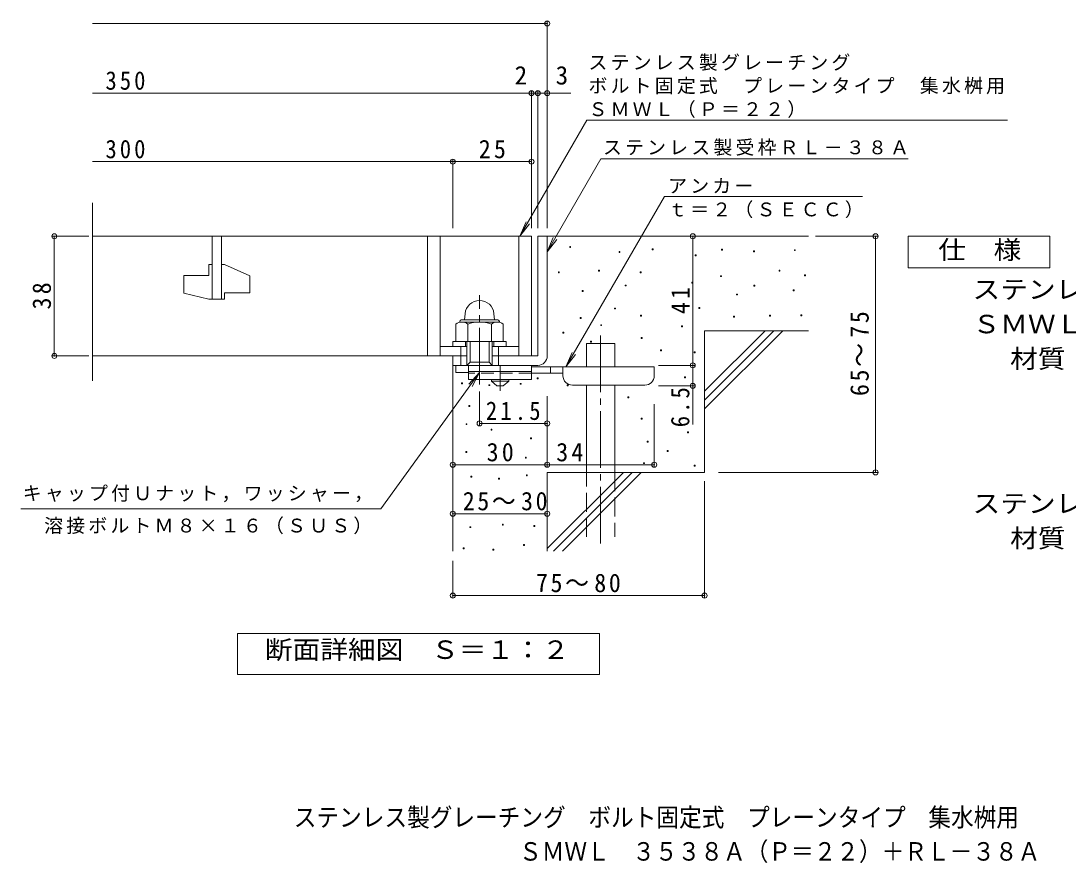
# Model space of a CAD drawing. Units: millimetres on the paper, enlarged 10 times, with parts at other scales. Extents: x -1247 to 1668, y -1378 to 1281.
# Drawn here: x -1247 to 416, y -1378 to -40 of the extents above; entities that cross this region are included whole.
import ezdxf
from ezdxf.enums import TextEntityAlignment as Align

# ---------------------------------------------------------------- set-up
doc = ezdxf.new("R2010")
doc.units = ezdxf.units.MM
doc.header["$LTSCALE"] = 10
doc.header["$PDMODE"] = 32
doc.header["$PDSIZE"] = 8
for name, pattern in [('CHAIN1', [8, 5, -1, 1, -1]), ('CHAIN2', [12, 9, -1, 1, -1]), ('DASHED2', [3, 2, -1]), ('DASHED3', [4, 3, -1])]:
    doc.linetypes.add(name, pattern=pattern)
for name, color, linetype, lineweight in [('C-5', 2, 'Continuous', 9), ('D-0', 7, 'Continuous', 9), ('D-1', 2, 'Continuous', 9), ('D-2', 3, 'Continuous', 9), ('D-4', 7, 'Continuous', 9), ('D-5', 7, 'Continuous', 9), ('D-6', 6, 'Continuous', 9), ('D-9', 4, 'Continuous', 9)]:
    doc.layers.add(name, color=color, linetype=linetype, lineweight=lineweight)
doc.layers.add('F-5_F-5ﾚｲﾔ', color=2, linetype='Continuous')
doc.styles.add('ＭＳ ゴシック', font='')
doc.styles.get('ＭＳ ゴシック').set_extended_font_data('MS Gothic')

msp = doc.modelspace()

# ---------------------------------------------------------------- linework, layer by layer
at = {"layer": 'D-0', "color": 2}
for p, q in [((-546.36, -514.77), (-491.36, -514.77)), ((-541.77, -505.2), (-542.61, -514.77)), ((-495.94, -505.2), (-495.11, -514.77)), ((-556.38, -521.61), (-556.38, -549.2)), ((-546.01, -518.7), (-491.43, -518.7)), ((-537.62, -521.61), (-537.62, -549.2)), ((-500.09, -521.61), (-500.09, -549.2)), ((-481.33, -521.61), (-481.33, -549.2)), ((-556.38, -549.2), (-481.33, -549.2))]:
    msp.add_line(p, q, dxfattribs=at)
at = {"layer": 'D-0'}
for points in [[(-375.66, -399.87), (-375.66, -398.37), (-374.16, -398.37), (-374.16, -399.87)], [(-297.33, -407.97), (-297.33, -406.47), (-295.83, -406.47), (-295.83, -407.97)], [(-244.66, -403.92), (-244.66, -402.42), (-243.16, -402.42), (-243.16, -403.92)], [(-176.47, -413.19), (-176.47, -411.69), (-174.97, -411.69), (-174.97, -413.19)], [(-134.51, -404.39), (-134.51, -402.89), (-133.01, -402.89), (-133.01, -404.39)], [(-83.75, -407.1), (-83.75, -405.6), (-82.25, -405.6), (-82.25, -407.1)], [(-18.79, -405.07), (-18.79, -403.57), (-17.29, -403.57), (-17.29, -405.07)], [(-393.68, -440.18), (-393.68, -438.68), (-392.18, -438.68), (-392.18, -440.18)], [(-330.09, -437.48), (-330.09, -435.98), (-328.59, -435.98), (-328.59, -437.48)], [(-263.77, -440.18), (-263.77, -438.68), (-262.27, -438.68), (-262.27, -440.18)], [(-135.86, -446.35), (-135.86, -444.85), (-134.36, -444.85), (-134.36, -446.35)], [(-43.15, -437.55), (-43.15, -436.05), (-41.65, -436.05), (-41.65, -437.55)], [(-2.58, -445.24), (-2.58, -443.74), (-1.08, -443.74), (-1.08, -445.24)], [(-287.46, -461.16), (-287.46, -459.66), (-285.96, -459.66), (-285.96, -461.16)], [(-181.88, -456.5), (-181.88, -455), (-180.38, -455), (-180.38, -456.5)], [(-83.08, -461.24), (-83.08, -459.74), (-81.58, -459.74), (-81.58, -461.24)], [(-355.76, -469.98), (-355.76, -468.48), (-354.26, -468.48), (-354.26, -469.98)], [(-110.82, -475.45), (-110.82, -473.95), (-109.32, -473.95), (-109.32, -475.45)], [(-20.82, -468.68), (-20.82, -467.18), (-19.32, -467.18), (-19.32, -468.68)], [(-304.37, -497.71), (-304.37, -496.21), (-302.87, -496.21), (-302.87, -497.71)], [(-170.38, -497.1), (-170.38, -495.6), (-168.88, -495.6), (-168.88, -497.1)], [(-359.19, -512.6), (-359.19, -511.1), (-357.69, -511.1), (-357.69, -512.6)], [(-263.09, -509.21), (-263.09, -507.71), (-261.59, -507.71), (-261.59, -509.21)], [(-115.56, -510.64), (-115.56, -509.14), (-114.06, -509.14), (-114.06, -510.64)], [(-58.04, -509.29), (-58.04, -507.79), (-56.54, -507.79), (-56.54, -509.29)], [(-8.64, -508.61), (-8.64, -507.11), (-7.14, -507.11), (-7.14, -508.61)], [(-326.44, -524.18), (-326.44, -522.68), (-324.94, -522.68), (-324.94, -524.18)], [(-197.84, -526.09), (-197.84, -524.59), (-196.34, -524.59), (-196.34, -526.09)], [(-386.46, -536.27), (-386.46, -534.77), (-384.96, -534.77), (-384.96, -536.27)], [(-262.01, -544.61), (-262.01, -543.11), (-260.51, -543.11), (-260.51, -544.61)], [(-342.76, -550.5), (-342.76, -549), (-341.26, -549), (-341.26, -550.5)], [(-231.4, -564.23), (-231.4, -562.73), (-229.9, -562.73), (-229.9, -564.23)], [(-178.01, -567.28), (-178.01, -565.78), (-176.51, -565.78), (-176.51, -567.28)], [(-547.72, -616.55), (-547.72, -615.05), (-546.22, -615.05), (-546.22, -616.55)], [(-427.3, -608.63), (-427.3, -607.13), (-425.8, -607.13), (-425.8, -608.63)], [(-193.26, -606.94), (-193.26, -605.44), (-191.76, -605.44), (-191.76, -606.94)], [(-504.15, -619.45), (-504.15, -617.95), (-502.65, -617.95), (-502.65, -619.45)], [(-454.21, -617.3), (-454.21, -615.8), (-452.71, -615.8), (-452.71, -617.3)], [(-379.63, -619.58), (-379.63, -618.08), (-378.13, -618.08), (-378.13, -619.58)], [(-283.26, -638.97), (-283.26, -637.47), (-281.76, -637.47), (-281.76, -638.97)], [(-535.72, -652.6), (-535.72, -651.1), (-534.22, -651.1), (-534.22, -652.6)], [(-540.34, -681.37), (-540.34, -679.87), (-538.84, -679.87), (-538.84, -681.37)], [(-261.91, -672.54), (-261.91, -671.04), (-260.41, -671.04), (-260.41, -672.54)], [(-500.67, -689.89), (-500.67, -688.39), (-499.17, -688.39), (-499.17, -689.89)], [(-188.42, -694.37), (-188.42, -692.87), (-186.92, -692.87), (-186.92, -694.37)], [(-437.69, -703.75), (-437.69, -702.25), (-436.19, -702.25), (-436.19, -703.75)], [(-252.75, -709.15), (-252.75, -707.65), (-251.25, -707.65), (-251.25, -709.15)], [(-540.48, -725.68), (-540.48, -724.18), (-538.98, -724.18), (-538.98, -725.68)], [(-220.81, -724.05), (-220.81, -722.55), (-219.31, -722.55), (-219.31, -724.05)], [(-446.08, -734.59), (-446.08, -733.09), (-444.58, -733.09), (-444.58, -734.59)], [(-258.41, -743.32), (-258.41, -741.82), (-256.91, -741.82), (-256.91, -743.32)], [(-178.01, -747.28), (-178.01, -745.78), (-176.51, -745.78), (-176.51, -747.28)], [(-532.82, -764.9), (-532.82, -763.4), (-531.32, -763.4), (-531.32, -764.9)], [(-444.5, -762.62), (-444.5, -761.12), (-443, -761.12), (-443, -762.62)], [(-488.66, -767.95), (-488.66, -766.45), (-487.16, -766.45), (-487.16, -767.95)], [(-534.44, -844.88), (-534.44, -843.38), (-532.94, -843.38), (-532.94, -844.88)], [(-482.66, -841.07), (-482.66, -839.57), (-481.16, -839.57), (-481.16, -841.07)], [(-432.8, -842.97), (-432.8, -841.47), (-431.3, -841.47), (-431.3, -842.97)], [(-545.09, -878.38), (-545.09, -876.88), (-543.59, -876.88), (-543.59, -878.38)], [(-497.89, -880.66), (-497.89, -879.16), (-496.39, -879.16), (-496.39, -880.66)], [(-448.98, -873.42), (-448.98, -871.92), (-447.48, -871.92), (-447.48, -873.42)]]:
    msp.add_lwpolyline(points, close=True, dxfattribs=at)
at = {"layer": 'D-0', "color": 2}
for centre, radius, start, end in [((-518.86, -507.2), 23, 4.99997, 175.00003), ((-546.36, -519.27), 4.5, 90, 178.19131), ((-491.36, -519.27), 4.5, 1.80869, 90), ((-547, -535.15), 16.47, 55.27946, 124.72072), ((-518.86, -580.8), 62.1, 72.41234, 107.58789), ((-490.71, -535.23), 16.54, 55.44186, 124.55795)]:
    msp.add_arc(centre, radius, start, end, dxfattribs=at)
at = {"layer": 'D-1'}
for p, q in [((-426.36, -382.2), (-426.36, -572.2)), ((-426.36, -382.2), (-411.36, -382.2)), ((-411.36, -572.2), (-411.36, -382.2)), ((-561.36, -549.2), (-476.36, -549.2)), ((-561.36, -557.2), (-561.36, -549.2)), ((-548.86, -587.2), (-548.86, -557.2)), ((-541.36, -557.2), (-541.36, -549.2)), ((-538.86, -587.2), (-538.86, -549.2)), ((-533.86, -582.2), (-533.86, -549.2)), ((-503.86, -582.2), (-503.86, -549.2)), ((-498.86, -587.2), (-498.86, -549.2)), ((-496.36, -557.2), (-496.36, -549.2)), ((-488.86, -587.2), (-488.86, -557.2)), ((-476.36, -557.2), (-476.36, -549.2)), ((-561.36, -587.2), (-561.36, -572.2)), ((-538.86, -587.2), (-533.86, -582.2)), ((-498.86, -572.2), (-426.36, -572.2)), ((-561.36, -587.2), (-426.36, -587.2)), ((-556.36, -598.7), (-556.36, -587.2)), ((-536.35, -598.7), (-556.36, -598.7))]:
    msp.add_line(p, q, dxfattribs=at)
at = {"layer": 'D-1', "linetype": 'CHAIN2'}
msp.add_line((-518.86, -617.61), (-518.86, -475.57), dxfattribs=at)
at = {"layer": 'D-1'}
msp.add_lwpolyline([(-533.86, -582.2), (-503.86, -582.2), (-498.86, -587.2)], dxfattribs=at)
msp.add_arc((-426.36, -572.2), 15, 270, 0, dxfattribs=at)
at = {"layer": 'D-2'}
for p, q in [((-1134.02, -611.84), (-1134.02, -329.1)), ((-1134.02, -382.2), (-436.36, -382.2)), ((-943.86, -382.2), (-943.86, -482.2)), ((-928.86, -482.2), (-928.86, -382.2)), ((-601.36, -382.2), (-601.36, -572.2)), ((-581.36, -382.2), (-581.36, -572.2)), ((-456.36, -382.2), (-456.36, -572.2)), ((-436.36, -382.2), (-436.36, -572.2)), ((-948.86, -427.2), (-943.86, -427.2)), ((-948.86, -427.2), (-948.86, -444.7)), ((-928.86, -427.2), (-923.86, -427.2)), ((-883.86, -444.9), (-923.86, -427.2)), ((-988.86, -444.7), (-948.86, -444.7)), ((-988.86, -444.7), (-988.86, -472.46)), ((-883.86, -444.9), (-883.86, -472.2)), ((-948.86, -482.2), (-988.86, -472.46)), ((-948.86, -482.2), (-923.86, -482.2)), ((-923.86, -472.2), (-923.86, -482.2)), ((-923.86, -472.2), (-883.86, -472.2)), ((-581.36, -557.2), (-538.86, -557.2)), ((-498.86, -557.2), (-456.36, -557.2)), ((-1134.02, -572.2), (-538.86, -572.2))]:
    msp.add_line(p, q, dxfattribs=at)
at = {"layer": 'D-4'}
for p, q in [((-1134.02, -44.34), (-411.36, -44.34)), ((-411.36, -369.25), (-411.36, -41.34)), ((-1134.02, -155.03), (-436.36, -155.03)), ((-436.36, -369.25), (-436.36, -152.03)), ((-436.36, -155.03), (-431.35, -155.03)), ((-431.35, -155.03), (-373.69, -155.03)), ((-426.35, -369.25), (-426.35, -152.03)), ((-1134.02, -263.78), (-561.36, -263.78)), ((-561.36, -369.25), (-561.36, -260.78)), ((-561.36, -263.78), (-436.36, -263.78)), ((-1139.37, -382.2), (-1197.43, -382.2)), ((-1194.43, -572.2), (-1194.43, -382.2)), ((-180.15, -382.2), (-180.15, -587.2)), ((14.67, -382.2), (113.33, -382.2)), ((110.33, -757.2), (110.33, -382.2)), ((-1139.37, -572.2), (-1197.43, -572.2)), ((-234.59, -587.2), (-177.15, -587.2)), ((-180.15, -587.2), (-180.15, -619.7)), ((-518.86, -628.9), (-518.86, -682.38)), ((-234.59, -619.7), (-177.15, -619.7)), ((-180.15, -619.7), (-180.15, -681.15)), ((-411.36, -636.11), (-411.36, -748.02)), ((-241.35, -648.88), (-241.35, -748.02)), ((-518.86, -679.38), (-411.36, -679.38)), ((-561.36, -745.02), (-411.36, -745.02)), ((-411.36, -745.02), (-241.35, -745.02)), ((-139.12, -757.2), (113.33, -757.2)), ((-161.36, -770.98), (-161.36, -955.76)), ((-561.36, -822.82), (-411.36, -822.82)), ((-561.36, -897.4), (-561.36, -955.76)), ((-561.36, -952.76), (-161.36, -952.76))]:
    msp.add_line(p, q, dxfattribs=at)
for p in [(-411.36, -44.34), (-436.36, -155.03), (-426.35, -155.03), (-411.36, -155.03), (-561.36, -263.78), (-436.36, -263.78), (-1194.43, -382.2), (-180.15, -382.2), (110.33, -382.2), (-1194.43, -572.2), (-180.15, -587.2), (-180.15, -619.7), (-518.86, -679.38), (-411.36, -679.38), (-561.36, -745.02), (-411.36, -745.02), (-241.35, -745.02), (110.33, -757.2), (-561.36, -822.82), (-411.36, -822.82), (-561.36, -952.76), (-161.36, -952.76)]:
    msp.add_point(p, dxfattribs=at)
at = {"layer": 'D-5'}
for p, q in [((-454.66, -382.2), (-348.23, -197.87)), ((-348.23, -197.87), (319.98, -197.87)), ((-411.36, -407.2), (-325.95, -259.27)), ((-325.95, -259.27), (162.17, -259.27)), ((89.32, -318.86), (-225.19, -318.86)), ((-454.66, -382.2), (-445.09, -359.11)), ((-454.66, -382.2), (-439.44, -362.37)), ((-411.36, -407.2), (-401.79, -384.11)), ((-411.36, -407.2), (-396.14, -387.37)), ((-381.57, -589.7), (-372, -566.61)), ((-518.86, -598.7), (-536.05, -616.85)), ((-675.6, -814.87), (-1247.47, -814.87))]:
    msp.add_line(p, q, dxfattribs=at)
for points in [[(-225.19, -318.86), (-381.57, -589.7), (-366.35, -569.87)], [(-675.6, -814.87), (-518.86, -598.7), (-530.76, -620.69)]]:
    msp.add_lwpolyline(points, dxfattribs=at)
for points in [[(162.21, -432.2), (162.21, -382.2), (387.21, -382.2), (387.21, -432.2)], [(-903.35, -1078.14), (-903.35, -1013.15), (-328.35, -1013.15), (-328.35, -1078.14)]]:
    msp.add_lwpolyline(points, close=True, dxfattribs=at)
at = {"layer": 'D-6'}
for p, q in [((-411.36, -382.2), (3.64, -382.2)), ((-161.36, -532.2), (3.64, -532.2)), ((-161.36, -532.2), (-161.36, -757.2)), ((-161.36, -628.21), (-65.35, -532.2)), ((-161.36, -642.35), (-51.2, -532.2)), ((-161.36, -656.5), (-37.06, -532.2)), ((-349.06, -552.77), (-304.06, -552.77)), ((-349.06, -589.7), (-349.06, -552.77)), ((-304.06, -589.7), (-304.06, -552.77)), ((-561.36, -587.2), (-561.36, -882.2)), ((-349.06, -757.2), (-349.06, -618.7)), ((-304.06, -757.2), (-304.06, -618.7)), ((-411.36, -757.2), (-411.36, -882.2)), ((-411.36, -757.2), (-161.36, -757.2)), ((-411.36, -878.21), (-290.35, -757.2)), ((-401.21, -882.2), (-276.21, -757.2)), ((-387.06, -882.2), (-262.06, -757.2))]:
    msp.add_line(p, q, dxfattribs=at)
at = {"layer": 'D-6', "linetype": 'CHAIN2'}
msp.add_line((-326.56, -540.01), (-326.56, -870.54), dxfattribs=at)
at = {"layer": 'D-6', "linetype": 'DASHED3'}
for p, q in [((-349.06, -859.7), (-349.06, -757.2)), ((-304.06, -757.2), (-304.06, -859.7))]:
    msp.add_line(p, q, dxfattribs=at)
at = {"layer": 'D-9', "color": 3}
for p, q in [((-536.35, -587.2), (-536.35, -609.7)), ((-436.35, -587.2), (-536.35, -587.2)), ((-436.35, -597.2), (-536.35, -597.2)), ((-436.35, -587.2), (-436.35, -609.7)), ((-436.35, -609.7), (-536.35, -609.7))]:
    msp.add_line(p, q, dxfattribs=at)
at = {"layer": 'D-9', "linetype": 'CHAIN1'}
msp.add_line((-486.35, -627.44), (-486.35, -587.2), dxfattribs=at)
at = {"layer": 'D-9'}
for p, q in [((-241.35, -589.7), (-436.35, -589.7)), ((-406.35, -599.7), (-406.35, -589.7)), ((-386.35, -603.7), (-386.35, -589.7)), ((-241.35, -603.7), (-241.35, -589.7)), ((-386.32, -599.7), (-436.35, -599.7)), ((-371.35, -618.7), (-256.35, -618.7))]:
    msp.add_line(p, q, dxfattribs=at)
at = {"layer": 'D-9', "color": 3, "linetype": 'DASHED2'}
msp.add_line((-436.35, -599.7), (-536.35, -599.7), dxfattribs=at)
at = {"layer": 'D-9', "color": 2}
for p, q in [((-500.1, -612.2), (-500.1, -609.7)), ((-500.1, -612.2), (-491.35, -619.7)), ((-500.1, -612.2), (-472.6, -612.2)), ((-481.35, -619.7), (-472.6, -612.2)), ((-472.6, -612.2), (-472.6, -609.7)), ((-491.35, -619.7), (-481.35, -619.7))]:
    msp.add_line(p, q, dxfattribs=at)
at = {"layer": 'D-9'}
for centre, start, end in [((-371.35, -603.7), 180, 270), ((-256.35, -603.7), 270, 0)]:
    msp.add_arc(centre, 15, start, end, dxfattribs=at)

# ---------------------------------------------------------------- texts
at = {"layer": 'C-5', "style": 'ＭＳ ゴシック', "width": 0.9}
msp.add_text('\u3000ＳＭＷＬ\u3000３５３８Ａ（Ｐ＝２２）＋ＲＬ－３８Ａ', height=29.33, dxfattribs=at).set_placement((-492.13, -1382.48), align=Align.BOTTOM_LEFT)
at = {"layer": 'D-4', "color": 2, "style": 'ＭＳ ゴシック'}
for s, p in [('2', (-463.19, -150.03)), ('3', (-398.05, -150.03))]:
    msp.add_text(s, height=29.33, dxfattribs=at).set_placement(p, align=Align.BOTTOM_LEFT)
at = {"layer": 'D-4', "color": 2, "char_height": 29.33, "attachment_point": 7, "style": 'ＭＳ ゴシック'}
for s, insert in [('\\T1.27;\\W0.9;350', (-1113.24, -150.03)), ('\\T1.27;\\W0.9;300', (-1113.24, -258.78)), ('\\T1.27;\\W0.95;25', (-520.1, -258.78)), ('\\T1.28;\\W0.9;21.5', (-508.86, -674.38)), ('\\T1.27;\\W0.95;34', (-397, -740.02)), ('\\T1.22;\\W0.95;25～30', (-545.56, -817.82)), ('\\T1.22;\\W0.95;75～80', (-429.22, -947.76))]:
    msp.add_mtext(s, dxfattribs=dict(at, insert=insert))
for s, insert, rotation in [('\\T1.27;\\W0.95;38', (-1199.43, -498.45), 90), ('\\T1.27;\\W0.95;41', (-185.16, -505.95), 90), ('\\T1.22;\\W0.95;65～75', (99.8, -635.95), 90), ('\\T1.27;\\W0.9;6.5', (-185.16, -685.5), 90), ('\\T1.27;\\W0.95;30', (-507.61, -740.02), 359.999)]:
    msp.add_mtext(s, dxfattribs=dict(at, insert=insert, rotation=rotation))
at = {"layer": 'D-5', "color": 2, "style": 'ＭＳ ゴシック', "width": 1.1}
for s, p in [('仕\u3000様', (209.71, -427.2)), ('ステンレス製グレーチング\u3000ボルト固定式\u3000プレーンタイプ\u3000集水桝用', (264.3, -490.12)), ('ＳＭＷＬ\u3000３５３８Ａ（Ｐ＝２２）', (264.3, -545.13)), ('材質：メインバー\u3000ＦＢ４×３８（ＳＵＳ３０４）', (324.01, -600.12)), ('ステンレス製受枠\u3000ＲＬ－３８Ａ（四方枠）', (264.3, -830.12)), ('材質：ステンレス鋼板ｔ＝３．０（ＳＵＳ３０４）', (324.01, -885.12)), ('断面詳細図\u3000Ｓ＝１：２', (-859.92, -1062.17))]:
    msp.add_text(s, height=29.33, dxfattribs=at).set_placement(p, align=Align.BOTTOM_LEFT)
at = {"layer": 'D-5', "char_height": 21.99, "attachment_point": 7, "style": 'ＭＳ ゴシック'}
for s, insert in [('\\T1.17;ステンレス製グレーチング', (-345.82, -119.56)), ('\\T1.17;ボルト固定式\u3000プレーンタイプ\u3000集水桝用', (-345.82, -156.71)), ('\\T1.17;ＳＭＷＬ（Ｐ＝２２）', (-345.82, -194.35)), ('\\T1.17;ステンレス製受枠ＲＬ－３８Ａ', (-322.83, -254.51)), ('\\T1.17;アンカー', (-219.26, -314.2)), ('\\T1.17;ｔ＝２（ＳＥＣＣ）', (-219.26, -353.52)), ('\\T1.17;キャップ付Ｕナット，ワッシャー，', (-1244.63, -804.48)), ('\\T1.17;溶接ボルトＭ８×１６（ＳＵＳ）', (-1210.62, -855.51))]:
    msp.add_mtext(s, dxfattribs=dict(at, insert=insert))
at = {"layer": 'F-5_F-5ﾚｲﾔ', "style": 'ＭＳ ゴシック', "width": 0.9}
msp.add_text('ステンレス製グレーチング\u3000ボルト固定式\u3000プレーンタイプ\u3000集水桝用', height=29.33, dxfattribs=at).set_placement((-814.05, -1328.39), align=Align.BOTTOM_LEFT)

doc.saveas('drawing.dxf')
